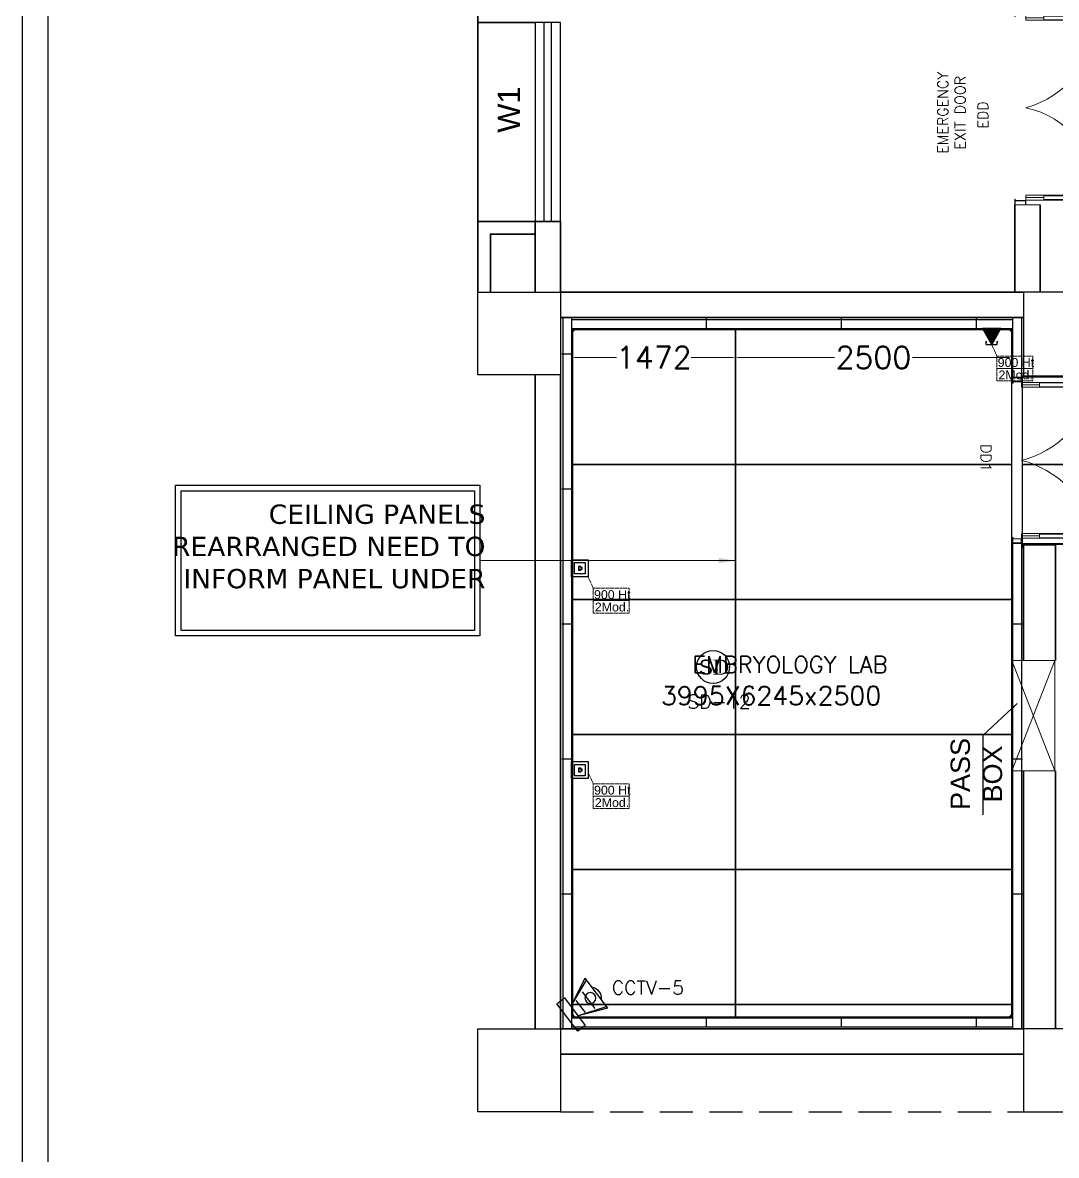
# Model space of a CAD drawing. Extents: x 3550807 to 4078732, y -628171 to -515859.
# Drawn here: x 3711755 to 3721119, y -539549 to -529289 of the extents above; entities that cross this region are included whole.
import ezdxf
from ezdxf.enums import TextEntityAlignment as Align

# ---------------------------------------------------------------- set-up
doc = ezdxf.new("R2010")
doc.units = 0
doc.header["$LTSCALE"] = 6
doc.header["$MEASUREMENT"] = 0
for name, pattern in [('1', [0]), ('CONTINU', [0]), ('DASHED2', [0.375, 0.25, -0.125]), ('HIDDEN', [0.375, 0.25, -0.125])]:
    doc.linetypes.add(name, pattern=pattern)
doc.layers.get('0').update_dxf_attribs({"linetype": 'CONTINUOUS'})
doc.layers.get('Defpoints').update_dxf_attribs({"linetype": 'CONTINUOUS'})
for name, color, linetype, lineweight in [('0 Room description', 6, 'CONTINUOUS', 5), ('0 Room Dimensions', 7, 'CONTINUOUS', 0), ('1200 Door', 144, 'CONTINUOUS', 5), ('Ahlada 50mm Ceiling Panels', 191, 'CONTINUOUS', 0), ('Ahlada Coving', 3, 'CONTINUOUS', 0), ('C-Section', 3, 'CONTINUOUS', 9), ('Double Leaf Door', 4, 'CONTINUOUS', 18), ('FA-BELOW SMOKE DERECTOR', 1, 'CONTINUOUS', 25), ('Partition-80WP', 7, 'CONTINUOUS', 5), ('WALL', 10, 'CONTINUOUS', 35), ('WIN', 151, 'CONTINUOUS', 9)]:
    doc.layers.add(name, color=color, linetype=linetype, lineweight=lineweight)
for name, color, linetype in [('80 mm Wall', 5, 'CONTINUOUS'), ('Chajja', 7, 'CONTINUOUS'), ('COL', 5, 'CONTINUOUS'), ('DIM', 7, 'CONTINUOUS'), ('ELE-TEL POINT', 4, 'CONTINUOUS'), ('ELE.LAN POINT', 3, 'CONTINUOUS'), ('FA-FIRE TEXT', 7, 'CONTINUOUS'), ('JOINERY', 7, 'CONTINUOUS'), ('LV.CC CEMARA', 66, 'CONTINUOUS'), ('MEP_HVAC_TEXT', 7, 'CONTINUOUS'), ('TEXT', 5, 'CONTINUOUS'), ('walls', 1, 'CONTINUOUS'), ('Window', 161, 'CONTINUOUS')]:
    doc.layers.add(name, color=color, linetype=linetype)
doc.layers.add('CFT_LOOPING', color=7, linetype='1', lineweight=0, true_color=0xd6d600)
doc.styles.add('ARIAL', font='arial.ttf')
doc.styles.add('PDF Times New Roman', font='times.ttf')
doc.styles.add('ROMANS', font='romans.shx')
doc.styles.add('SIMPLEX', font='SIMPLEX')
doc.styles.get("Standard").update_dxf_attribs({"font": 'SIMPLEX'})
doc.styles.add('VERDANA', font='verdana.ttf')
doc.dimstyles.new('AEPL1', dxfattribs={"dimtxt": 100, "dimasz": 25, "dimexe": 1.25, "dimexo": 50, "dimtad": 0, "dimdec": 0, "dimtxsty": 'ROMANS', "dimcen": 2.5, "dimclrd": 250, "dimclre": 250, "dimadec": 0, "dimazin": 0, "dimtfac": 1, "dimtdec": 0, "dimtmove": 0, "dimatfit": 3, "dimfxl": 0, "dimlwd": 0, "dimlwe": 0, "dimarcsym": 0})
doc.dimstyles.new('TEXT', dxfattribs={"dimscale": 0, "dimtxt": 500, "dimasz": 100, "dimexe": 75, "dimexo": 100, "dimgap": 50, "dimtad": 0, "dimdec": 0, "dimzin": 0, "dimdsep": 46, "dimtxsty": 'ARIAL', "dimblk": 'OBLIQUE', "dimcen": 0.09, "dimdle": 100, "dimclrd": 256, "dimclre": 256, "dimclrt": 6, "dimadec": 0, "dimazin": 0, "dimtfac": 1, "dimtdec": 0, "dimtofl": 0, "dimtmove": 2, "dimatfit": 3, "dimfxl": 0, "dimfrac": 2, "dimtolj": 1, "dimtzin": 0, "dimarcsym": 0})

# ---------------------------------------------------------------- blocks, each defined once
blk = doc.blocks.new('_Oblique')
at = {"color": 0, "linetype": 'ByBlock', "lineweight": -2}
blk.add_line((-0.5, -0.5), (0.5, 0.5), dxfattribs=at)
blk = doc.blocks.new('1500x80')
at = {"layer": 'Double Leaf Door'}
for points in [[(99336, -25418), (99341, -25418), (99341, -25121), (99336, -25121)], [(99380, -25121), (99375, -25121), (99375, -25418), (99380, -25418)], [(100704, -25121), (100709, -25121), (100709, -25418), (100704, -25418)], [(100748, -25418), (100743, -25418), (100743, -25121), (100748, -25121)]]:
    blk.add_hatch(color=6, dxfattribs=at).paths.add_polyline_path(points)
at = {"layer": 'Double Leaf Door', "color": 8}
for p, q in [((99336, -25582), (99336, -24928)), ((99336, -24928), (99380, -24928)), ((99358, -25121), (99358, -24928)), ((99380, -24928), (99380, -25582)), ((100748, -24928), (100704, -24928)), ((100704, -24928), (100704, -25582)), ((100726, -25121), (100726, -24928)), ((100748, -25582), (100748, -24928)), ((99322, -24985), (99322, -25003)), ((99336, -24983), (99324, -24983)), ((99324, -25005), (99336, -25005)), ((99336, -24983), (99336, -25005)), ((100748, -24983), (100760, -24983)), ((100748, -24983), (100748, -25005)), ((100760, -25005), (100748, -25005)), ((100762, -24985), (100762, -25003)), ((99358, -25582), (99358, -25418)), ((100726, -25582), (100726, -25418)), ((99292, -25582), (99292, -25662)), ((99332, -25582), (99292, -25582)), ((99294, -25584), (99294, -25660)), ((99330, -25584), (99294, -25584)), ((99330, -25659), (99330, -25584)), ((99332, -25657), (99332, -25582)), ((99380, -25582), (99336, -25582)), ((100704, -25582), (100748, -25582)), ((100752, -25657), (100752, -25582)), ((100752, -25582), (100792, -25582)), ((100754, -25659), (100754, -25584)), ((100754, -25584), (100790, -25584)), ((100790, -25584), (100790, -25660)), ((100792, -25582), (100792, -25662)), ((99292, -25662), (99332, -25662)), ((99294, -25660), (99332, -25660)), ((99342, -25659), (99330, -25659)), ((99344, -25657), (99332, -25657)), ((99332, -25660), (99342, -25660)), ((99332, -25662), (99344, -25662)), ((99342, -25660), (99342, -25659)), ((99344, -25662), (99344, -25657)), ((100740, -25662), (100740, -25657)), ((100740, -25657), (100752, -25657)), ((100752, -25662), (100740, -25662)), ((100742, -25660), (100742, -25659)), ((100742, -25659), (100754, -25659)), ((100752, -25660), (100742, -25660)), ((100790, -25660), (100752, -25660)), ((100792, -25662), (100752, -25662))]:
    blk.add_line(p, q, dxfattribs=at)
at = {"layer": 'Double Leaf Door', "color": 6}
for p, q in [((99380, -25121), (99336, -25121)), ((99336, -25121), (99336, -25418)), ((99341, -25418), (99341, -25121)), ((99375, -25418), (99375, -25121)), ((99380, -25418), (99380, -25121)), ((100704, -25418), (100704, -25121)), ((100704, -25121), (100748, -25121)), ((100709, -25418), (100709, -25121)), ((100743, -25418), (100743, -25121)), ((100748, -25121), (100748, -25418)), ((99336, -25418), (99380, -25418)), ((100748, -25418), (100704, -25418))]:
    blk.add_line(p, q, dxfattribs=at)
at = {"layer": 'Double Leaf Door', "color": 6, "ltscale": 100}
for p, q in [((99375, -25121), (99375, -25418)), ((100709, -25121), (100709, -25418))]:
    blk.add_line(p, q, dxfattribs=at)
at = {"layer": 'Double Leaf Door', "color": 6}
for points in [[(99336, -25121), (99336, -25418), (99341, -25418), (99341, -25121), (99336, -25121)], [(99380, -25121), (99380, -25418), (99375, -25418), (99375, -25121), (99380, -25121)], [(100704, -25121), (100704, -25418), (100709, -25418), (100709, -25121), (100704, -25121)], [(100748, -25121), (100748, -25418), (100743, -25418), (100743, -25121), (100748, -25121)]]:
    blk.add_lwpolyline(points, dxfattribs=at)
at = {"layer": 'Double Leaf Door', "ltscale": 5000}
for points in [[(99336, -25121), (99336, -25418), (99341, -25418), (99341, -25121), (99336, -25121)], [(100748, -25121), (100748, -25418), (100743, -25418), (100743, -25121), (100748, -25121)]]:
    blk.add_lwpolyline(points, dxfattribs=at)
at = {"layer": 'Double Leaf Door', "color": 8}
for centre, radius, start, end in [((99176, -25796), 892, 13.906, 76.7864), ((100908, -25796), 892, 103.2136, 166.094), ((99322, -24994), 3.72, 90, 270), ((99324, -24985), 1.98, 90, 180), ((99324, -25003), 1.98, 180, 270), ((100760, -24985), 1.98, 0, 90), ((100760, -25003), 1.98, 270, 0), ((100762, -24994), 3.72, 270, 90)]:
    blk.add_arc(centre, radius, start, end, dxfattribs=at)
blk = doc.blocks.new('1800x100')
at = {"layer": 'Double Leaf Door'}
for points in [[(101628, -31395), (101633, -31395), (101633, -31098), (101628, -31098)], [(101672, -31098), (101667, -31098), (101667, -31395), (101672, -31395)], [(103256, -31098), (103261, -31098), (103261, -31395), (103256, -31395)], [(103300, -31395), (103295, -31395), (103295, -31098), (103300, -31098)]]:
    blk.add_hatch(color=6, dxfattribs=at).paths.add_polyline_path(points)
at = {"layer": 'Double Leaf Door', "color": 8}
for p, q in [((101613, -30962), (101613, -30980)), ((101628, -30960), (101615, -30960)), ((101615, -30982), (101628, -30982)), ((101628, -31558), (101628, -30904)), ((101628, -30904), (101672, -30904)), ((101628, -30960), (101628, -30982)), ((101650, -31098), (101650, -30904)), ((101672, -30904), (101672, -31558)), ((103300, -30904), (103256, -30904)), ((103256, -30904), (103256, -31558)), ((103278, -31098), (103278, -30904)), ((103300, -31558), (103300, -30904)), ((103300, -30960), (103312, -30960)), ((103300, -30960), (103300, -30982)), ((103312, -30982), (103300, -30982)), ((103314, -30962), (103314, -30980)), ((101650, -31558), (101650, -31395)), ((103278, -31558), (103278, -31395)), ((101584, -31558), (101584, -31658)), ((101624, -31558), (101584, -31558)), ((101586, -31560), (101586, -31656)), ((101622, -31560), (101586, -31560)), ((101622, -31655), (101622, -31560)), ((101624, -31654), (101624, -31558)), ((101672, -31558), (101628, -31558)), ((103256, -31558), (103300, -31558)), ((103304, -31654), (103304, -31558)), ((103304, -31558), (103344, -31558)), ((103306, -31655), (103306, -31560)), ((103306, -31560), (103342, -31560)), ((103342, -31560), (103342, -31656)), ((103344, -31558), (103344, -31658)), ((101584, -31658), (101624, -31658)), ((101586, -31656), (101624, -31656)), ((101634, -31655), (101622, -31655)), ((101636, -31654), (101624, -31654)), ((101624, -31656), (101634, -31656)), ((101624, -31658), (101636, -31658)), ((101634, -31656), (101634, -31655)), ((101636, -31658), (101636, -31654)), ((103292, -31658), (103292, -31654)), ((103292, -31654), (103304, -31654)), ((103304, -31658), (103292, -31658)), ((103294, -31656), (103294, -31655)), ((103294, -31655), (103306, -31655)), ((103304, -31656), (103294, -31656)), ((103342, -31656), (103304, -31656)), ((103344, -31658), (103304, -31658))]:
    blk.add_line(p, q, dxfattribs=at)
at = {"layer": 'Double Leaf Door', "color": 6}
for p, q in [((101672, -31098), (101628, -31098)), ((101628, -31098), (101628, -31395)), ((101633, -31395), (101633, -31098)), ((101667, -31395), (101667, -31098)), ((101672, -31395), (101672, -31098)), ((103256, -31395), (103256, -31098)), ((103256, -31098), (103300, -31098)), ((103261, -31395), (103261, -31098)), ((103295, -31395), (103295, -31098)), ((103300, -31098), (103300, -31395)), ((101628, -31395), (101672, -31395)), ((103300, -31395), (103256, -31395))]:
    blk.add_line(p, q, dxfattribs=at)
at = {"layer": 'Double Leaf Door', "color": 6, "ltscale": 100}
for p, q in [((101667, -31098), (101667, -31395)), ((103261, -31098), (103261, -31395))]:
    blk.add_line(p, q, dxfattribs=at)
at = {"layer": 'Double Leaf Door', "color": 6}
for points in [[(101628, -31098), (101628, -31395), (101633, -31395), (101633, -31098), (101628, -31098)], [(101672, -31098), (101672, -31395), (101667, -31395), (101667, -31098), (101672, -31098)], [(103256, -31098), (103256, -31395), (103261, -31395), (103261, -31098), (103256, -31098)], [(103300, -31098), (103300, -31395), (103295, -31395), (103295, -31098), (103300, -31098)]]:
    blk.add_lwpolyline(points, dxfattribs=at)
at = {"layer": 'Double Leaf Door', "ltscale": 5000}
for points in [[(101628, -31098), (101628, -31395), (101633, -31395), (101633, -31098), (101628, -31098)], [(103300, -31098), (103300, -31395), (103295, -31395), (103295, -31098), (103300, -31098)]]:
    blk.add_lwpolyline(points, dxfattribs=at)
at = {"layer": 'Double Leaf Door', "color": 8}
for centre, radius, start, end in [((101613, -30971), 3.72, 90, 270), ((101615, -30962), 1.98, 90, 180), ((101615, -30980), 1.98, 180, 270), ((101602, -31796), 894, 15.3848, 85.5115), ((103269, -31727), 822, 90.8957, 168.2081), ((103312, -30962), 1.98, 0, 90), ((103312, -30980), 1.98, 270, 0), ((103314, -30971), 3.72, 270, 90)]:
    blk.add_arc(centre, radius, start, end, dxfattribs=at)
blk = doc.blocks.new('A010004 Mezz.F. Layout Plan$0$b & c')
at = {"layer": 'Ahlada Coving', "color": 3}
for p, q in [((-4.1, 40.9), (-5.7, 42.5)), ((-2.7, 7.8), (-3.7, 7.8)), ((-3.7, 7.8), (-2.7, 6)), ((4.9, 15.3), (-2.7, 7.8)), ((-2.7, 6), (5.7, 14.4)), ((8.7, 11.4), (0.3, 3)), ((0.3, 3), (2.1, 2)), ((2.1, 3), (9.7, 10.6)), ((2.1, 2), (2.1, 3)), ((36.9, 0), (35.3, 1.6))]:
    blk.add_line(p, q, dxfattribs=at)
blk.add_lwpolyline([(-5.7, 30.7), (-5.7, 5.7), (0, 0), (25, 0), (22.8, 1.5), (13.2, 1.5), (3.6, 4.5), (3.6, 1.5), (0.6, 1.5), (-4.2, 6.3), (-4.2, 9.3), (-1.2, 9.3), (-4.2, 18.9), (-4.2, 28.4), (-5.7, 30.7)], dxfattribs=at)
for radius, start, end in [(44, 181.95475, 220.59761), (42.5, 184.1661, 265.90598), (44, 222.22858, 227.77458), (44, 229.40556, 268.11195)]:
    blk.add_arc((38.3, 44), radius, start, end, dxfattribs=at)
blk = doc.blocks.new('C-Section 30x51x30')
at = {"layer": 'C-Section', "ltscale": 0.1}
for p, q in [((-2169654, 1002325), (-2169653, 1002325)), ((-2169654, 1002294), (-2169654, 1002325)), ((-2169653, 1002325), (-2169653, 1002295)), ((-2168750, 1002295), (-2168750, 1002325)), ((-2168750, 1002325), (-2168749, 1002325)), ((-2168749, 1002325), (-2168749, 1002294)), ((-2168749, 1002294), (-2169654, 1002294)), ((-2169653, 1002295), (-2168750, 1002295))]:
    blk.add_line(p, q, dxfattribs=at)
blk = doc.blocks.new('C SECTION')
at = {"layer": 'C-Section'}
for p, q in [((3564373, -608564), (3564778, -608564)), ((3564373, -608564), (3564373, -608595)), ((3564373, -608595), (3564374, -608595)), ((3564374, -608565), (3564777, -608565)), ((3564374, -608565), (3564374, -608595)), ((3564777, -608565), (3564777, -608595)), ((3564777, -608595), (3564778, -608595)), ((3564778, -608564), (3564778, -608595))]:
    blk.add_line(p, q, dxfattribs=at)
blk = doc.blocks.new('*D168')
at = {"color": 250, "linetype": 'ByBlock', "lineweight": 0, "transparency": 16777216}
for p, q in [((-27435, 5513), (-27435, 5561)), ((-25963, 5513), (-25963, 5561))]:
    blk.add_line(p, q, dxfattribs=at)
at = {"color": 8, "linetype": 'ByBlock', "lineweight": 0, "transparency": 16777216}
for p, q in [((-27410, 5563), (-27038, 5563)), ((-25988, 5563), (-26360, 5563))]:
    blk.add_line(p, q, dxfattribs=at)
at = {"color": 8, "linetype": 'ByBlock', "transparency": 16777216}
for points in [[(-27410, 5567), (-27410, 5558), (-27435, 5563)], [(-25988, 5567), (-25988, 5558), (-25963, 5563)]]:
    blk.add_solid(points, dxfattribs=at)
at = {"layer": 'Defpoints', "color": 0, "linetype": 'ByBlock', "transparency": 16777216}
for p in [(-27435, 5563), (-25963, 5563), (-25963, 5563)]:
    blk.add_point(p, dxfattribs=at)
at = {"color": 0, "linetype": 'ByBlock', "transparency": 16777216, "insert": (-26699, 5563), "char_height": 100, "attachment_point": 5, "style": 'ROMANS'}
blk.add_mtext('{\\H2x;1472}', dxfattribs=at)
blk = doc.blocks.new('*D169')
at = {"color": 250, "linetype": 'ByBlock', "lineweight": 0, "transparency": 16777216}
for p, q in [((-25960, 5613), (-25960, 5564)), ((-23460, 5613), (-23460, 5564))]:
    blk.add_line(p, q, dxfattribs=at)
at = {"color": 8, "linetype": 'ByBlock', "lineweight": 0, "transparency": 16777216}
for p, q in [((-25935, 5563), (-25063, 5563)), ((-23485, 5563), (-24357, 5563))]:
    blk.add_line(p, q, dxfattribs=at)
at = {"color": 8, "linetype": 'ByBlock', "transparency": 16777216}
for points in [[(-25935, 5567), (-25935, 5559), (-25960, 5563)], [(-23485, 5567), (-23485, 5559), (-23460, 5563)]]:
    blk.add_solid(points, dxfattribs=at)
at = {"layer": 'Defpoints', "color": 0, "linetype": 'ByBlock', "transparency": 16777216}
for p in [(-25960, 5563), (-23460, 5563), (-23460, 5563)]:
    blk.add_point(p, dxfattribs=at)
at = {"color": 0, "linetype": 'ByBlock', "transparency": 16777216, "insert": (-24710, 5563), "char_height": 100, "attachment_point": 5, "style": 'ROMANS'}
blk.add_mtext('{\\H2x;2500}', dxfattribs=at)
blk = doc.blocks.new('CC CEMARA')
at = {"layer": 'LV.CC CEMARA', "linetype": 'ByBlock'}
for p, q in [((94.5, -242.4), (18.6, -67.1)), ((18.6, -67.1), (104.2, -230.6)), ((46.7, -104.5), (105.3, -34.9)), ((239.6, -66.6), (64.7, -12.2)), ((232.1, -75.7), (64.7, -12.2)), ((81.3, -159.1), (162.8, -62.4)), ((94.5, -242.4), (239.6, -66.6))]:
    blk.add_line(p, q, dxfattribs=at)
blk.add_lwpolyline([(110.8, 42.8), (66.4, 79.7), (-66.4, -79.7), (-22, -116.7)], close=True, dxfattribs=at)
blk.add_circle((133.5, -123.5), 32.9, dxfattribs=at)
blk.add_arc((131.6, -123.6), 66.7, 275.37023, 5.54124, dxfattribs=at)
blk = doc.blocks.new('Voice')
at = {"layer": 'ELE.LAN POINT', "color": 6}
for points in [[(0, -31.8), (127.9, -31.8), (127.9, 92), (0, 92)], [(21.9, -10), (106, -10), (106, 70.1), (21.9, 70.1)], [(77.3, 21.4), (69.7, 21.4), (69.7, 11.7), (58.1, 11.7), (58.1, 21.4), (50.6, 21.4), (50.6, 38.7), (77.3, 38.7)], [(75.9, 22.8), (68.4, 22.8), (68.4, 13), (59.5, 13), (59.5, 22.8), (52, 22.8), (52, 37.4), (75.9, 37.4)]]:
    blk.add_lwpolyline(points, close=True, dxfattribs=at)
blk = doc.blocks.new('tel')
at = {"layer": 'ELE-TEL POINT', "ltscale": 30}
h = blk.add_hatch(dxfattribs=at)
h.set_pattern_fill('ANSI31', color=4, scale=19.025387, style=0)
h.set_pattern_definition([(45, (-98.626, 0.184), (-42.7132, 42.7132), [])])
h.paths.add_polyline_path([(-99, 0), (840, 1654), (1778, -3)])
at = {"layer": 'ELE-TEL POINT', "color": 4, "ltscale": 30}
for p, q in [((-99, 0), (840, 1654)), ((840, 1654), (1778, -3)), ((1778, -3), (-99, 0))]:
    blk.add_line(p, q, dxfattribs=at)
at = {"layer": 'ELE-TEL POINT', "color": 4, "ltscale": 12}
for p, q in [((276, 1648), (275, 1398)), ((1404, 1646), (1403, 1396))]:
    blk.add_line(p, q, dxfattribs=at)
at = {"layer": 'ELE-TEL POINT', "color": 4, "linetype": 'Continuous', "ltscale": 12}
blk.add_line((276, 1648), (1404, 1646), dxfattribs=at)
at = {"layer": 'ELE-TEL POINT', "color": 4, "ltscale": 30, "const_width": 95.1}
for points in [[(227, 1363, 1), (323, 1363, 1)], [(1355, 1361, 1), (1451, 1361, 1)]]:
    blk.add_lwpolyline(points, format="xyb", close=True, dxfattribs=at)
blk = doc.blocks.new('SMOKE DETECTOR')
at = {"layer": 'FA-BELOW SMOKE DERECTOR', "color": 7}
blk.add_circle((931029, -118294), 166, dxfattribs=at)
at = {"layer": 'FA-BELOW SMOKE DERECTOR', "insert": (930887, -118373), "char_height": 150, "attachment_point": 7, "style": 'PDF Times New Roman'}
blk.add_mtext('{\\fArial|b0|i0|c0|p34;S}D', dxfattribs=at)
blk = doc.blocks.new('1232')
at = {"layer": '80 mm Wall', "ltscale": 500}
for p, q in [((-27525, 5925.2), (-27525, -519.8)), ((-27445, 5925.2), (-27445, -519.8)), ((-27445, 5905.2), (-23450, 5905.2)), ((-23450, 5925.2), (-23450, 5380.2)), ((-23370, 5925.2), (-23370, 5380.2)), ((-27445, 5825.2), (-23450, 5825.2)), ((-23450, 3880.2), (-23450, -519.8)), ((-23370, 3880.2), (-23370, -519.8)), ((-27445, -419.8), (-23450, -419.8)), ((-27445, -499.8), (-23450, -499.8))]:
    blk.add_line(p, q, dxfattribs=at)
at = {"layer": '80 mm Wall', "color": 8, "ltscale": 500}
for p, q in [((-23370, 5380.2), (-23450, 5380.2)), ((-23370, 3880.2), (-23450, 3880.2))]:
    blk.add_line(p, q, dxfattribs=at)
at = {"layer": 'Ahlada 50mm Ceiling Panels', "linetype": 'ByBlock', "lineweight": -2}
for p, q in [((-27435, 5815.2), (-23460, 5815.2)), ((-27435, 5815.2), (-27435, -409.8)), ((-25963, 5815.2), (-25963, -409.8)), ((-25960, 5815.2), (-25960, -409.8)), ((-23460, 5815.2), (-23460, -409.8)), ((-22450, 5385.2), (-23360, 5385.2)), ((-27435, 4595.2), (-23460, 4595.2)), ((-27435, 4592.2), (-23460, 4592.2)), ((-23360, 4595.2), (-19260, 4595.2)), ((-23360, 4592.2), (-19260, 4592.2)), ((-27435, 3372.2), (-23460, 3372.2)), ((-27435, 3369.2), (-23460, 3369.2)), ((-27435, 2149.2), (-23460, 2149.2)), ((-27435, 2146.2), (-23460, 2146.2)), ((-27435, 926.2), (-23460, 926.2)), ((-27435, 923.2), (-23460, 923.2)), ((-27435, -296.8), (-23460, -296.8)), ((-27435, -299.8), (-23460, -299.8)), ((-27435, -409.8), (-23460, -409.8))]:
    blk.add_line(p, q, dxfattribs=at)
at = {"layer": 'Ahlada 50mm Ceiling Panels', "color": 8, "linetype": 'ByBlock', "lineweight": -2}
for p, q in [((-23360, 3875.2), (-23360, 5385.2)), ((-22950, 3875.2), (-23360, 3875.2))]:
    blk.add_line(p, q, dxfattribs=at)
at = {"layer": 'Chajja', "color": 8, "linetype": 'HIDDEN', "ltscale": 200}
blk.add_line((-27545, -1269.8), (-5030, -1269.8), dxfattribs=at)
at = {"layer": 'COL', "color": 8}
for points in [[(-28295, 6155.2), (-27545, 6155.2), (-27545, 5405.2), (-28295, 5405.2)], [(-28295, -519.8), (-27545, -519.8), (-27545, -1269.8), (-28295, -1269.8)], [(-23350, -1269.8), (-22680, -1269.8), (-22680, -519.8), (-23350, -519.8)]]:
    blk.add_lwpolyline(points, close=True, dxfattribs=at)
at = {"layer": 'COL'}
blk.add_lwpolyline([(-23350, 5395.2), (-22560, 5395.2), (-22560, 6155.2), (-23350, 6155.2)], close=True, dxfattribs=at)
at = {"layer": 'Partition-80WP', "ltscale": 0.5}
for p, q in [((-26225, 5915.1, -92016.4), (-26225, 5819.8, -92016.4)), ((-26222, 5915.1, -92016.4), (-26222, 5819.8, -92016.4)), ((-25002, 5915.1, -92016.4), (-25002, 5819.8, -92016.4)), ((-24999, 5915.1, -92016.4), (-24999, 5819.8, -92016.4)), ((-23779, 5915.1, -92016.4), (-23779, 5819.8, -92016.4)), ((-23776, 5915.1, -92016.4), (-23776, 5819.8, -92016.4)), ((-27436, 5595.3, -92016.4), (-27531.3, 5595.3, -92016.4)), ((-27436, 5592.3, -92016.4), (-27531.3, 5592.3, -92016.4)), ((-27436, 4372.3, -92016.4), (-27531.3, 4372.3, -92016.4)), ((-27436, 4369.3, -92016.4), (-27531.3, 4369.3, -92016.4)), ((-27436, 3149.3, -92016.4), (-27531.3, 3149.3, -92016.4)), ((-27436, 3146.3, -92016.4), (-27531.3, 3146.3, -92016.4)), ((-23361, 3149.3, -92016.4), (-23456.3, 3149.3, -92016.4)), ((-23361, 3146.3, -92016.4), (-23456.3, 3146.3, -92016.4)), ((-27436, 1926.3, -92016.4), (-27531.3, 1926.3, -92016.4)), ((-27436, 1923.3, -92016.4), (-27531.3, 1923.3, -92016.4)), ((-23361, 1926.3, -92016.4), (-23456.3, 1926.3, -92016.4)), ((-23361, 1923.3, -92016.4), (-23456.3, 1923.3, -92016.4)), ((-27436, 703.3, -92016.4), (-27531.3, 703.3, -92016.4)), ((-27436, 700.3, -92016.4), (-27531.3, 700.3, -92016.4)), ((-23361, 703.3, -92016.4), (-23456.3, 703.3, -92016.4)), ((-23361, 700.3, -92016.4), (-23456.3, 700.3, -92016.4)), ((-26225, -409.9, -92016.4), (-26225, -505.2, -92016.4)), ((-26222, -409.9, -92016.4), (-26222, -505.2, -92016.4)), ((-25002, -409.9, -92016.4), (-25002, -505.2, -92016.4)), ((-24999, -409.9, -92016.4), (-24999, -505.2, -92016.4)), ((-23779, -409.9, -92016.4), (-23779, -505.2, -92016.4)), ((-23776, -409.9, -92016.4), (-23776, -505.2, -92016.4))]:
    blk.add_line(p, q, dxfattribs=at)
at = {"layer": 'Partition-80WP', "color": 8, "ltscale": 0.5}
for p, q in [((-23361, 5383.2), (-23456.3, 5383.2)), ((-23361, 5380.2), (-23456.3, 5380.2)), ((-23361, 3880.2), (-23456.3, 3880.2)), ((-23361, 3877.2), (-23456.3, 3877.2))]:
    blk.add_line(p, q, dxfattribs=at)
at = {"layer": 'WALL', "color": 8, "linetype": 'ByBlock'}
for p, q in [((-28295, 8595.2), (-28295, 6795.2)), ((-23430, 6155.2), (-23430, 6944.7)), ((-23200, 6155.2), (-23200, 6944.7)), ((-27775, 6795.2), (-27775, 6155.2)), ((-27545, 6795.2), (-27545, 6155.2)), ((-27545, 6155.2), (-23350, 6155.2)), ((-27545, 5925.2), (-23350, 5925.2)), ((-27775, 5405.2), (-27775, -519.8)), ((-27775, 5405.2), (-27775, -519.8)), ((-27545, 5405.2), (-27545, -519.8)), ((-27545, 5405.2), (-27545, -519.8)), ((-23350, 3865.2), (-23350, 2817.7)), ((-23350, 3865.2), (-23060, 3865.2)), ((-23060, 3865.2), (-23060, 2817.7)), ((-23350, 1817.7), (-23350, -519.8)), ((-23060, 1817.7), (-23060, -519.8)), ((-27545, -519.8), (-23350, -519.8)), ((-27545, -749.8), (-23350, -749.8))]:
    blk.add_line(p, q, dxfattribs=at)
at = {"layer": 'WALL', "color": 8, "lineweight": 0}
blk.add_line((-23430, 6944.7), (-23200, 6944.7), dxfattribs=at)
at = {"layer": 'WALL', "color": 8, "linetype": 'ByBlock'}
for points in [[(-28295, 9195.2), (-28295, 8595.2), (-27775, 8595.2)], [(-28295, 6155.2), (-28295, 6795.2), (-27775, 6795.2)], [(-28180, 6155.2), (-28180, 6680.2), (-27775, 6680.2)]]:
    blk.add_lwpolyline(points, dxfattribs=at)
at = {"layer": 'walls', "color": 8, "linetype": 'Continuous'}
blk.add_line((-27545, 6795.2), (-27775, 6795.2), dxfattribs=at)
at = {"layer": 'WIN', "color": 8, "linetype": 'Continuous'}
for p, q in [((-23067.5, 1817.7), (-23457.5, 2817.7)), ((-23457.5, 1817.7), (-23067.5, 2817.7))]:
    blk.add_line(p, q, dxfattribs=at)
at = {"layer": 'WIN', "linetype": 'Continuous'}
blk.add_lwpolyline([(-23457.5, 1817.7), (-23067.5, 1817.7), (-23067.5, 2817.7), (-23457.5, 2817.7)], close=True, dxfattribs=at)
at = {"layer": 'Window', "color": 8, "linetype": 'Continuous', "elevation": 0}
for points in [[(-27775, 6795.2), (-27545, 6795.2), (-27545, 8595.2), (-27775, 8595.2)], [(-27695, 6795.2), (-27625, 6795.2), (-27625, 8595.2), (-27695, 8595.2)]]:
    blk.add_lwpolyline(points, close=True, dxfattribs=at)
at = {"layer": 'Ahlada Coving', "ltscale": 500, "yscale": 1.418185559101401, "zscale": 1.418185559101401, "rotation": 180}
for p, xscale in [((-27437, 5825.2), -1.418185559101401), ((-23458, 5825.2), 1.418185559101401)]:
    blk.add_blockref('A010004 Mezz.F. Layout Plan$0$b & c', p, dxfattribs=dict(at, xscale=xscale))
at = {"layer": 'Ahlada Coving', "ltscale": 500, "yscale": 1.418185559101401, "zscale": 1.418185559101401}
for p, xscale in [((-27437, -419.8), 1.418185559101401), ((-23458, -419.8), -1.418185559101401)]:
    blk.add_blockref('A010004 Mezz.F. Layout Plan$0$b & c', p, dxfattribs=dict(at, xscale=xscale))
at = {"layer": 'C-Section'}
blk.add_blockref('C-Section 30x51x30', (2146291.6, -996902.9), dxfattribs=at)
at = {"layer": 'C-Section', "color": 8}
blk.add_blockref('C SECTION', (-3587736, 612433.4), dxfattribs=at)
at = {"layer": 'Double Leaf Door', "color": 8, "rotation": 270}
for name, p in [('1800x100', (8228.5, 110288.4)), ('1500x80', (2211.8, 104672.2))]:
    blk.add_blockref(name, p, dxfattribs=at)
at = {"layer": '0 Room description', "color": 8, "style": 'SIMPLEX'}
blk.add_text('EMBRYOLOGY LAB', height=150, dxfattribs=at).set_placement((-25465.6, 2781.1, -1610551), align=Align.MIDDLE)
at = {"layer": '0 Room Dimensions', "color": 8, "lineweight": 0, "style": 'SIMPLEX'}
blk.add_text('3995X6245x2500', height=168, dxfattribs=at).set_placement((-26634.1, 2414.4, 241159.2))
at = {"layer": '1200 Door', "color": 8, "linetype": 'ByBlock', "style": 'ROMANS'}
for s, rotation, p in [('EDD', 90, (-23671.1, 7636.1, -35804.4)), ('DD1', 270, (-23736.3, 4777, -35804.4))]:
    blk.add_text(s, height=94.18, rotation=rotation, dxfattribs=at).set_placement(p)
at = {"layer": '1200 Door', "color": 8, "linetype": 'ByBlock', "insert": (-24002.7, 7747), "char_height": 94.18, "width": 1944.789, "attachment_point": 5, "rotation": 90, "style": 'ROMANS'}
blk.add_mtext(' EMERGENCY\\P EXIT DOOR', dxfattribs=at)
at = {"layer": 'DIM', "color": 8, "linetype": 'Continuous', "insert": (-23776.4, 1789.5, -101230.8), "char_height": 175, "width": 1149.25, "attachment_point": 5, "rotation": 90, "style": 'ARIAL'}
blk.add_mtext('PASS BOX', dxfattribs=at)
at = {"layer": 'JOINERY', "color": 8, "style": 'ARIAL', "width": 1}
blk.add_text('W1', height=200, rotation=90, dxfattribs=at).set_placement((-27912.6, 7598.4))
at = {"color": 8, "linetype": 'ByBlock'}
for base, p1, p2, picture, middle in [((-25963, 5562.6), (-27435, 5563.1), (-25963, 5563.1), '*D168', (-26699, 5562.6)), ((-23460, 5563.1), (-25960, 5563.1), (-23460, 5562.6), '*D169', (-24710, 5563.1))]:
    dim = blk.add_linear_dim(base=base, p1=p1, p2=p2, text='{\\H2x;<>}', dimstyle='AEPL1', override={"dimclrd": 8, "dimtmove": 1}, dxfattribs=at)
    dim.commit()
    dim.dimension.update_dxf_attribs({"geometry": picture, "text_midpoint": middle})
at = {"layer": 'WIN', "color": 8, "linetype": 'Continuous'}
blk.add_leader([(-23407.6, 2426.5, -101230.8), (-23719.1, 2138, -101230.8), (-23719.1, 1420.2, -101230.8)], dimstyle='TEXT', override={"dimscale": 1, "dimtxt": 200, "dimasz": 50, "dimfxl": 0.18}, dxfattribs=at)

msp = doc.modelspace()

# ---------------------------------------------------------------- linework, layer by layer
for points in [[(3756836, -519387.1), (3756836, -551398.5), (3711754.8, -551398.5), (3711754.8, -519387.1)], [(3756604.2, -519618.9), (3756604.2, -551166.7), (3711986.7, -551166.7), (3711986.7, -519618.9)]]:
    msp.add_lwpolyline(points, close=True)
at = {"linetype": 'ByBlock'}
for points in [[(3713140.9, -533478.8), (3715896.8, -533478.8), (3715896.8, -534844.4), (3713140.9, -534844.4)], [(3713190.9, -533528.8), (3715846.8, -533528.8), (3715846.8, -534794.4), (3713190.9, -534794.4)]]:
    msp.add_lwpolyline(points, close=True, dxfattribs=at)
at = {"layer": 'CFT_LOOPING', "color": 7, "linetype": 'DASHED2', "ltscale": 5}
for p, q in [((3720580.4, -532309), (3720533.4, -532205.7)), ((3716923.8, -534411.5), (3716876.8, -534308.2)), ((3716923.8, -536183), (3716876.8, -536079.7))]:
    msp.add_line(p, q, dxfattribs=at)
for points in [[(3720580.4, -532309), (3720905.2, -532309), (3720905.2, -532421.5), (3720580.4, -532421.5)], [(3720580.4, -532421.5), (3720905.2, -532421.5), (3720905.2, -532534), (3720580.4, -532534)], [(3716923.8, -534411.5), (3717248.6, -534411.5), (3717248.6, -534524), (3716923.8, -534524)], [(3716923.8, -534524), (3717248.6, -534524), (3717248.6, -534636.5), (3716923.8, -534636.5)], [(3716923.8, -536183), (3717248.6, -536183), (3717248.6, -536295.5), (3716923.8, -536295.5)], [(3716923.8, -536295.5), (3717248.6, -536295.5), (3717248.6, -536408), (3716923.8, -536408)]]:
    msp.add_lwpolyline(points, close=True, dxfattribs=at)

# ---------------------------------------------------------------- block references
at = {"linetype": 'ByBlock'}
msp.add_blockref('1232', (3744171.8, -537884), dxfattribs=at)
at = {"layer": 'ELE-TEL POINT', "color": 0, "ltscale": 30, "xscale": -0.08874706337416964, "yscale": 0.0887470633741702, "zscale": 0.0887470633741702, "rotation": 179.8929051788798}
msp.add_blockref('tel', (3720459.2, -532058.8), dxfattribs=at)
at = {"layer": 'ELE.LAN POINT', "color": 7, "xscale": -1.211286963933217, "yscale": 1.211286963933217, "zscale": 1.211286963933217, "rotation": 89.99999999999974}
for p in [(3716838.3, -534153.3), (3716838.3, -535981.7)]:
    msp.add_blockref('Voice', p, dxfattribs=at)
at = {"layer": 'FA-BELOW SMOKE DERECTOR', "color": 6, "xscale": 0.9035551315104862, "yscale": 0.9035551315104862, "zscale": 0.9035551315104862}
msp.add_blockref('SMOKE DETECTOR', (2876773, -428239.7), dxfattribs=at)
at = {"layer": 'LV.CC CEMARA', "xscale": -1.500000000000001, "yscale": 1.5, "zscale": 1.5, "rotation": 177.2623958888427}
msp.add_blockref('CC CEMARA', (3716688.9, -538299.9), dxfattribs=at)

# ---------------------------------------------------------------- texts
at = {"layer": 'FA-FIRE TEXT', "color": 200, "linetype": 'CONTINU', "char_height": 125, "width": 349.838, "attachment_point": 1, "style": 'ROMANS'}
for s, insert in [('{\\C256;SD-12\\P}', (3717775.5, -535376.9)), ('{\\C256;CCTV-5\\P}', (3717091.2, -537967.3))]:
    msp.add_mtext(s, dxfattribs=dict(at, insert=insert))
at = {"layer": 'MEP_HVAC_TEXT', "color": 0, "linetype": 'ByBlock', "insert": (3715946.9, -533653.5, 0), "char_height": 175, "width": 2848.675, "attachment_point": 3, "rotation": 0.00688, "style": 'VERDANA'}
msp.add_mtext('{\\C1;CEILING PANELS REARRANGED NEED TO INFORM PANEL UNDER}', dxfattribs=at)
at = {"layer": 'TEXT', "color": 7, "char_height": 80, "attachment_point": 1}
for s, insert, width in [('\\A1;{\\fArial|b0|i0|c0|p34;900 Ht\\P}', (3720587.9, -532327.1), 8957.987), ('\\A1;{\\fArial|b0|i0|c0|p34;2Mod.\\P}', (3720594.9, -532439.6), 352.575), ('\\A1;{\\fArial|b0|i0|c0|p34;900 Ht\\P}', (3716931.2, -534429.5), 8957.987), ('\\A1;{\\fArial|b0|i0|c0|p34;2Mod.\\P}', (3716938.3, -534542), 352.575), ('\\A1;{\\fArial|b0|i0|c0|p34;900 Ht\\P}', (3716931.2, -536201.1), 8957.987), ('\\A1;{\\fArial|b0|i0|c0|p34;2Mod.\\P}', (3716938.3, -536313.6), 352.575)]:
    msp.add_mtext(s, dxfattribs=dict(at, insert=insert, width=width))

# ---------------------------------------------------------------- leaders
at = {"linetype": 'ByBlock'}
msp.add_leader([(3718208.8, -534161.6), (3715896.8, -534161.6)], dimstyle='AEPL1', override={"dimasz": 150, "dimgap": 0.625, "dimtad": 0, "dimclrd": 7}, dxfattribs=at)

doc.saveas('drawing.dxf')
